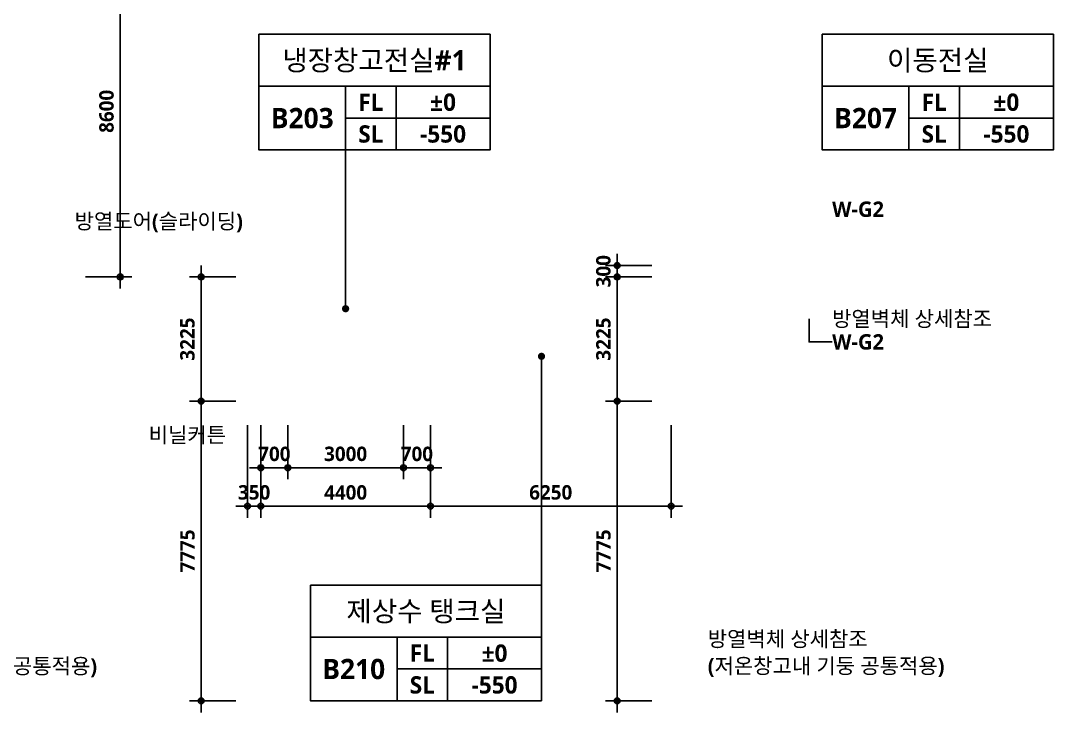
# Model space of a CAD drawing. Header units: millimetres. Extents: x -63924 to 190228206, y 0 to 456875599.
# Drawn here: x 45633 to 72444, y 49550 to 67503 of the extents above; entities that cross this region are included whole.
import ezdxf
from ezdxf.enums import TextEntityAlignment as Align

# ---------------------------------------------------------------- set-up
doc = ezdxf.new("R2010")
doc.units = ezdxf.units.MM
doc.header["$LTSCALE"] = 150
doc.header["$MEASUREMENT"] = 0
doc.header["$PDSIZE"] = -10
doc.layers.get('0').update_dxf_attribs({"linetype": 'CONTINUOUS'})
doc.layers.get('Defpoints').update_dxf_attribs({"color": 153, "linetype": 'CONTINUOUS'})
for name, color, linetype in [('A-ANNO-DIM', 4, 'CONTINUOUS'), ('A-ANNO-GRA1', 7, 'CONTINUOUS'), ('A-ANNO-LEAD', 4, 'CONTINUOUS'), ('A-ANNO-TEXT1', 7, 'CONTINUOUS'), ('A-ANNO-TEXT2', 3, 'CONTINUOUS')]:
    doc.layers.add(name, color=color, linetype=linetype)
doc.styles.add('2020음성 1차', font='')
doc.styles.add('SH_나눔', font='')
doc.styles.add('SH_대대리576', font='')
doc.styles.get('2020음성 1차').set_extended_font_data('NanumGothic', bold=True)
doc.styles.get('SH_나눔').set_extended_font_data('NanumGothic', bold=True)
doc.styles.get('SH_대대리576').set_extended_font_data('NanumGothic', bold=True)
doc.dimstyles.new('SHP300내부', dxfattribs={"dimscale": 150, "dimtxt": 2.5, "dimasz": 1, "dimexe": 2, "dimexo": 2, "dimgap": 1, "dimtad": 1, "dimdec": 0, "dimzin": 0, "dimdsep": 46, "dimtxsty": 'SH_대대리576', "dimblk": 'DIMDOT', "dimcen": 0.09, "dimclrd": 256, "dimclre": 256, "dimclrt": 3, "dimadec": 0, "dimazin": 1, "dimtfac": 1, "dimtdec": 0, "dimtix": 1, "dimtmove": 2, "dimatfit": 0, "dimldrblk": 'DIMDOT', "dimfxl": 1, "dimtolj": 1, "dimtzin": 0, "dimlwd": -1, "dimlwe": -1, "dimarcsym": 0})

# ---------------------------------------------------------------- blocks, each defined once
blk = doc.blocks.new('DIMDOT')
at = {"color": 0}
blk.add_line((-2, 0), (2, 0), dxfattribs=at)
for radius in [0.5, 0.25]:
    blk.add_circle((0, 0), radius, dxfattribs=at)
blk = doc.blocks.new('*D149')
at = {"layer": 'A-ANNO-DIM', "transparency": 16777216}
for p, q in [((47320, 69450), (48520, 69450)), ((48220, 61000), (48220, 69300)), ((47320, 60850), (48520, 60850))]:
    blk.add_line(p, q, dxfattribs=at)
at = {"layer": 'Defpoints', "color": 0, "transparency": 16777216}
for p in [(47020, 69450), (48220, 69450), (47020, 60850)]:
    blk.add_point(p, dxfattribs=at)
at = {"layer": 'A-ANNO-DIM', "linetype": 'ByBlock', "transparency": 16777216, "xscale": 150, "yscale": 150, "zscale": 150}
for p, rotation in [((48220, 69450), 90), ((48220, 60850), 270)]:
    blk.add_blockref('DIMDOT', p, dxfattribs=dict(at, rotation=rotation))
at = {"layer": 'A-ANNO-DIM', "color": 3, "transparency": 16777216, "insert": (47863, 65150), "char_height": 375, "attachment_point": 5, "rotation": 90, "style": 'SH_대대리576'}
blk.add_mtext('\\A1;8600', dxfattribs=at)
blk = doc.blocks.new('*D478')
at = {"layer": 'A-ANNO-DIM', "transparency": 16777216}
for p, q in [((62020, 60850), (60820, 60850)), ((61120, 57775), (61120, 60700)), ((62020, 57625), (60820, 57625))]:
    blk.add_line(p, q, dxfattribs=at)
at = {"layer": 'Defpoints', "color": 0, "transparency": 16777216}
for p in [(61120, 60850), (62320, 60850), (62320, 57625)]:
    blk.add_point(p, dxfattribs=at)
at = {"layer": 'A-ANNO-DIM', "linetype": 'ByBlock', "transparency": 16777216, "xscale": 150, "yscale": 150, "zscale": 150}
for p, rotation in [((61120, 60850), 90), ((61120, 57625), 270)]:
    blk.add_blockref('DIMDOT', p, dxfattribs=dict(at, rotation=rotation))
at = {"layer": 'A-ANNO-DIM', "color": 3, "transparency": 16777216, "insert": (60763, 59238), "char_height": 375, "attachment_point": 5, "rotation": 90, "style": '2020음성 1차'}
blk.add_mtext('\\A1;3225', dxfattribs=at)
blk = doc.blocks.new('*D479')
at = {"layer": 'A-ANNO-DIM', "transparency": 16777216}
for p, q in [((62020, 57625), (60820, 57625)), ((61120, 57475), (61120, 50000)), ((62020, 49850), (60820, 49850))]:
    blk.add_line(p, q, dxfattribs=at)
at = {"layer": 'Defpoints', "color": 0, "transparency": 16777216}
for p in [(62320, 57625), (61120, 49850), (62320, 49850)]:
    blk.add_point(p, dxfattribs=at)
at = {"layer": 'A-ANNO-DIM', "linetype": 'ByBlock', "transparency": 16777216, "xscale": 150, "yscale": 150, "zscale": 150}
for p, rotation in [((61120, 57625), 90), ((61120, 49850), 270)]:
    blk.add_blockref('DIMDOT', p, dxfattribs=dict(at, rotation=rotation))
at = {"layer": 'A-ANNO-DIM', "color": 3, "transparency": 16777216, "insert": (60765, 53738), "char_height": 375, "attachment_point": 5, "rotation": 90, "style": '2020음성 1차'}
blk.add_mtext('\\A1;7775', dxfattribs=at)
blk = doc.blocks.new('G$C9D92D8A7')
at = {"layer": 'A-ANNO-GRA1'}
for p, q in [((0, 11), (40, 11)), ((15, 11), (15, 0)), ((23.75, 11), (23.75, 0)), ((15, 5.5), (40, 5.5))]:
    blk.add_line(p, q, dxfattribs=at)
blk.add_lwpolyline([(0, 20), (0, 0), (40, 0), (40, 20)], close=True, dxfattribs=at)
at = {"style": '2020음성 1차'}
for tag, height, p in [('실명', 3.5, (20, 15.5)), ('마감레벨', 3, (31.875, 8.25)), ('실번호', 3.5, (7.5, 5.5)), ('구조레벨', 3, (31.875, 2.75))]:
    blk.add_attdef(tag, text='', height=height, dxfattribs=at).set_placement(p, align=Align.MIDDLE_CENTER)
at = {"layer": 'A-ANNO-TEXT1', "style": 'SH_나눔'}
for s, p in [('FL', (19.375, 8.25)), ('SL', (19.375, 2.75))]:
    blk.add_text(s, height=3, dxfattribs=at).set_placement(p, align=Align.MIDDLE)
blk = doc.blocks.new('*D1806')
at = {"layer": 'A-ANNO-DIM', "transparency": 16777216}
for p, q in [((61120, 61300), (61120, 61450)), ((62020, 61150), (60820, 61150)), ((61120, 60850), (61120, 61150)), ((62020, 60850), (60820, 60850)), ((61120, 60700), (61120, 60550))]:
    blk.add_line(p, q, dxfattribs=at)
at = {"layer": 'Defpoints', "color": 0, "transparency": 16777216}
for p in [(61120, 61150), (62320, 61150), (62320, 60850)]:
    blk.add_point(p, dxfattribs=at)
at = {"layer": 'A-ANNO-DIM', "linetype": 'ByBlock', "transparency": 16777216, "xscale": 150, "yscale": 150, "zscale": 150}
for p, rotation in [((61120, 61150), 270), ((61120, 60850), 90)]:
    blk.add_blockref('DIMDOT', p, dxfattribs=dict(at, rotation=rotation))
at = {"layer": 'A-ANNO-DIM', "color": 3, "transparency": 16777216, "insert": (60763, 61000), "char_height": 375, "attachment_point": 5, "rotation": 90, "style": '2020음성 1차'}
blk.add_mtext('\\A1;300', dxfattribs=at)
blk = doc.blocks.new('*D1808')
at = {"layer": 'A-ANNO-DIM', "transparency": 16777216}
for p, q in [((51870, 57000), (51870, 54600)), ((56270, 57000), (56270, 54600)), ((56120, 54900), (52020, 54900))]:
    blk.add_line(p, q, dxfattribs=at)
at = {"layer": 'Defpoints', "color": 0, "transparency": 16777216}
for p in [(51870, 57300), (56270, 57300), (51870, 54900)]:
    blk.add_point(p, dxfattribs=at)
at = {"layer": 'A-ANNO-DIM', "linetype": 'ByBlock', "transparency": 16777216, "xscale": 150, "yscale": 150, "zscale": 150, "rotation": 180}
blk.add_blockref('DIMDOT', (51870, 54900), dxfattribs=at)
at = {"layer": 'A-ANNO-DIM', "linetype": 'ByBlock', "transparency": 16777216, "xscale": 150, "yscale": 150, "zscale": 150}
blk.add_blockref('DIMDOT', (56270, 54900), dxfattribs=at)
at = {"layer": 'A-ANNO-DIM', "color": 3, "transparency": 16777216, "insert": (54070, 55256), "char_height": 375, "attachment_point": 5, "style": '2020음성 1차'}
blk.add_mtext('\\A1;4400', dxfattribs=at)
blk = doc.blocks.new('*D1809')
at = {"layer": 'A-ANNO-DIM', "transparency": 16777216}
for p, q in [((51870, 57000), (51870, 55600)), ((52570, 57000), (52570, 55600)), ((51720, 55900), (51570, 55900)), ((52570, 55900), (51870, 55900)), ((52720, 55900), (52870, 55900))]:
    blk.add_line(p, q, dxfattribs=at)
at = {"layer": 'Defpoints', "color": 0, "transparency": 16777216}
for p in [(51870, 57300), (52570, 57300), (51870, 55900)]:
    blk.add_point(p, dxfattribs=at)
at = {"layer": 'A-ANNO-DIM', "linetype": 'ByBlock', "transparency": 16777216, "xscale": 150, "yscale": 150, "zscale": 150}
blk.add_blockref('DIMDOT', (51870, 55900), dxfattribs=at)
at = {"layer": 'A-ANNO-DIM', "linetype": 'ByBlock', "transparency": 16777216, "xscale": 150, "yscale": 150, "zscale": 150, "rotation": 180}
blk.add_blockref('DIMDOT', (52570, 55900), dxfattribs=at)
at = {"layer": 'A-ANNO-DIM', "color": 3, "transparency": 16777216, "insert": (52220, 56256), "char_height": 375, "attachment_point": 5, "style": '2020음성 1차'}
blk.add_mtext('\\A1;700', dxfattribs=at)
blk = doc.blocks.new('*D1810')
at = {"layer": 'A-ANNO-DIM', "transparency": 16777216}
for p, q in [((52570, 57000), (52570, 55600)), ((55570, 57000), (55570, 55600)), ((52720, 55900), (55420, 55900))]:
    blk.add_line(p, q, dxfattribs=at)
at = {"layer": 'Defpoints', "color": 0, "transparency": 16777216}
for p in [(52570, 57300), (55570, 57300), (55570, 55900)]:
    blk.add_point(p, dxfattribs=at)
at = {"layer": 'A-ANNO-DIM', "linetype": 'ByBlock', "transparency": 16777216, "xscale": 150, "yscale": 150, "zscale": 150, "rotation": 180}
blk.add_blockref('DIMDOT', (52570, 55900), dxfattribs=at)
at = {"layer": 'A-ANNO-DIM', "linetype": 'ByBlock', "transparency": 16777216, "xscale": 150, "yscale": 150, "zscale": 150}
blk.add_blockref('DIMDOT', (55570, 55900), dxfattribs=at)
at = {"layer": 'A-ANNO-DIM', "color": 3, "transparency": 16777216, "insert": (54070, 56257), "char_height": 375, "attachment_point": 5, "style": '2020음성 1차'}
blk.add_mtext('\\A1;3000', dxfattribs=at)
blk = doc.blocks.new('*D1811')
at = {"layer": 'A-ANNO-DIM', "transparency": 16777216}
for p, q in [((55570, 57000), (55570, 55600)), ((56270, 57000), (56270, 55600)), ((55420, 55900), (55270, 55900)), ((56270, 55900), (55570, 55900)), ((56420, 55900), (56570, 55900))]:
    blk.add_line(p, q, dxfattribs=at)
at = {"layer": 'Defpoints', "color": 0, "transparency": 16777216}
for p in [(55570, 57300), (56270, 57300), (55570, 55900)]:
    blk.add_point(p, dxfattribs=at)
at = {"layer": 'A-ANNO-DIM', "linetype": 'ByBlock', "transparency": 16777216, "xscale": 150, "yscale": 150, "zscale": 150}
blk.add_blockref('DIMDOT', (55570, 55900), dxfattribs=at)
at = {"layer": 'A-ANNO-DIM', "linetype": 'ByBlock', "transparency": 16777216, "xscale": 150, "yscale": 150, "zscale": 150, "rotation": 180}
blk.add_blockref('DIMDOT', (56270, 55900), dxfattribs=at)
at = {"layer": 'A-ANNO-DIM', "color": 3, "transparency": 16777216, "insert": (55920, 56256), "char_height": 375, "attachment_point": 5, "style": '2020음성 1차'}
blk.add_mtext('\\A1;700', dxfattribs=at)
blk = doc.blocks.new('*D1812')
at = {"layer": 'A-ANNO-DIM', "transparency": 16777216}
for p, q in [((51520, 57000), (51520, 54600)), ((51870, 57000), (51870, 54600)), ((51370, 54900), (51220, 54900)), ((51520, 54900), (51870, 54900)), ((52020, 54900), (52170, 54900))]:
    blk.add_line(p, q, dxfattribs=at)
at = {"layer": 'Defpoints', "color": 0, "transparency": 16777216}
for p in [(51520, 57300), (51870, 57300), (51870, 54900)]:
    blk.add_point(p, dxfattribs=at)
at = {"layer": 'A-ANNO-DIM', "linetype": 'ByBlock', "transparency": 16777216, "xscale": 150, "yscale": 150, "zscale": 150}
blk.add_blockref('DIMDOT', (51520, 54900), dxfattribs=at)
at = {"layer": 'A-ANNO-DIM', "linetype": 'ByBlock', "transparency": 16777216, "xscale": 150, "yscale": 150, "zscale": 150, "rotation": 180}
blk.add_blockref('DIMDOT', (51870, 54900), dxfattribs=at)
at = {"layer": 'A-ANNO-DIM', "color": 3, "transparency": 16777216, "insert": (51695, 55257), "char_height": 375, "attachment_point": 5, "style": '2020음성 1차'}
blk.add_mtext('\\A1;350', dxfattribs=at)
blk = doc.blocks.new('*D1813')
at = {"layer": 'A-ANNO-DIM', "transparency": 16777216}
for p, q in [((56270, 57000), (56270, 54600)), ((62520, 57000), (62520, 54600)), ((56420, 54900), (62370, 54900))]:
    blk.add_line(p, q, dxfattribs=at)
at = {"layer": 'Defpoints', "color": 0, "transparency": 16777216}
for p in [(56270, 57300), (62520, 57300), (62520, 54900)]:
    blk.add_point(p, dxfattribs=at)
at = {"layer": 'A-ANNO-DIM', "linetype": 'ByBlock', "transparency": 16777216, "xscale": 150, "yscale": 150, "zscale": 150, "rotation": 180}
blk.add_blockref('DIMDOT', (56270, 54900), dxfattribs=at)
at = {"layer": 'A-ANNO-DIM', "linetype": 'ByBlock', "transparency": 16777216, "xscale": 150, "yscale": 150, "zscale": 150}
blk.add_blockref('DIMDOT', (62520, 54900), dxfattribs=at)
at = {"layer": 'A-ANNO-DIM', "color": 3, "transparency": 16777216, "insert": (59395, 55257), "char_height": 375, "attachment_point": 5, "style": '2020음성 1차'}
blk.add_mtext('\\A1;6250', dxfattribs=at)
blk = doc.blocks.new('*D1814')
at = {"layer": 'A-ANNO-DIM', "transparency": 16777216}
for p, q in [((51220, 60850), (50020, 60850)), ((50320, 57775), (50320, 60700)), ((51220, 57625), (50020, 57625))]:
    blk.add_line(p, q, dxfattribs=at)
at = {"layer": 'Defpoints', "color": 0, "transparency": 16777216}
for p in [(50320, 60850), (51520, 60850), (51520, 57625)]:
    blk.add_point(p, dxfattribs=at)
at = {"layer": 'A-ANNO-DIM', "linetype": 'ByBlock', "transparency": 16777216, "xscale": 150, "yscale": 150, "zscale": 150}
for p, rotation in [((50320, 60850), 90), ((50320, 57625), 270)]:
    blk.add_blockref('DIMDOT', p, dxfattribs=dict(at, rotation=rotation))
at = {"layer": 'A-ANNO-DIM', "color": 3, "transparency": 16777216, "insert": (49963, 59237), "char_height": 375, "attachment_point": 5, "rotation": 90, "style": '2020음성 1차'}
blk.add_mtext('\\A1;3225', dxfattribs=at)
blk = doc.blocks.new('*D1815')
at = {"layer": 'A-ANNO-DIM', "transparency": 16777216}
for p, q in [((51220, 57625), (50020, 57625)), ((50320, 57475), (50320, 50000)), ((51220, 49850), (50020, 49850))]:
    blk.add_line(p, q, dxfattribs=at)
at = {"layer": 'Defpoints', "color": 0, "transparency": 16777216}
for p in [(51520, 57625), (50320, 49850), (51520, 49850)]:
    blk.add_point(p, dxfattribs=at)
at = {"layer": 'A-ANNO-DIM', "linetype": 'ByBlock', "transparency": 16777216, "xscale": 150, "yscale": 150, "zscale": 150}
for p, rotation in [((50320, 57625), 90), ((50320, 49850), 270)]:
    blk.add_blockref('DIMDOT', p, dxfattribs=dict(at, rotation=rotation))
at = {"layer": 'A-ANNO-DIM', "color": 3, "transparency": 16777216, "insert": (49965, 53737), "char_height": 375, "attachment_point": 5, "rotation": 90, "style": '2020음성 1차'}
blk.add_mtext('\\A1;7775', dxfattribs=at)

msp = doc.modelspace()

# ---------------------------------------------------------------- linework, layer by layer
for points in [[(54068.8, 60027.2), (54068.8, 64150)], [(59155, 58790.4), (59155, 52850)]]:
    msp.add_lwpolyline(points)
at = {"const_width": 93.8}
for points in [[(54068.8, 59980.4, 1), (54068.8, 60074.1, 1)], [(59155, 58837.3, 1), (59155, 58743.6, 1)]]:
    msp.add_lwpolyline(points, format="xyb", close=True, dxfattribs=at)
at = {"layer": 'A-ANNO-LEAD'}
for points in [[(66100, 61400, 0, 83.3, 0), (66100, 61650, 0, 0, 0), (66100, 62609.2, 0, 0, 0), (66700, 62609.2, 0, 0, 0)], [(53391.5, 61424.8, 0, 83.3, 0), (53266.5, 61641.3, 0, 0, 0), (52887.5, 62297.8, 0, 0, 0), (51402.7, 62297.8, 0, 0, 0)], [(66100, 60975, 0, 83.3, 0), (66100, 60725, 0, 0, 0), (66100, 59765.8, 0, 0, 0), (66700, 59765.8, 0, 0, 0)], [(53125, 57625, 0, 83.3, 0), (53000, 57408.5, 0, 0, 0), (52621, 56752, 0, 0, 0), (51136.2, 56752, 0, 0, 0)], [(62470, 50364.9, 0, 83.3, 0), (62595, 50581.4, 0, 0, 0), (63100.3, 51456.7, 0, 0, 0), (63471.5, 51456.7, 0, 0, 0)]]:
    msp.add_lwpolyline(points, format="xyseb", dxfattribs=at)
msp.add_lwpolyline([(66100, 59765.8), (66100, 59165.8), (66700, 59165.8)], dxfattribs=at)

# ---------------------------------------------------------------- block references
at = {"layer": 'A-ANNO-TEXT1'}
ref = msp.add_blockref('G$C9D92D8A7', (51818.8, 64150), dxfattribs=dict(at, xscale=150, yscale=150, zscale=150))
ref.add_attrib('실명', '냉장창고전실#1', dxfattribs={"layer": 'A-ANNO-TEXT2', "height": 525, "style": '2020음성 1차'}).set_placement((54818.8, 66475, 309000), align=Align.MIDDLE_CENTER)
ref.add_attrib('실번호', 'B203', dxfattribs={"layer": 'A-ANNO-TEXT2', "height": 525, "style": '2020음성 1차'}).set_placement((52943.8, 64975, 309000), align=Align.MIDDLE_CENTER)
ref.add_attrib('마감레벨', '%%p0', dxfattribs={"height": 450, "style": '2020음성 1차'}).set_placement((56600.1, 65387.5, 309000), align=Align.MIDDLE_CENTER)
ref.add_attrib('구조레벨', '-550', dxfattribs={"height": 450, "style": '2020음성 1차'}).set_placement((56600.1, 64562.5, 309000), align=Align.MIDDLE_CENTER)
ref = msp.add_blockref('G$C9D92D8A7', (66443.8, 64150), dxfattribs=dict(at, xscale=150, yscale=150, zscale=150))
ref.add_attrib('실명', '이동전실', dxfattribs={"layer": 'A-ANNO-TEXT2', "height": 525, "style": '2020음성 1차'}).set_placement((69443.8, 66475, 309000), align=Align.MIDDLE_CENTER)
ref.add_attrib('실번호', 'B207', dxfattribs={"layer": 'A-ANNO-TEXT2', "height": 525, "style": '2020음성 1차'}).set_placement((67568.8, 64975, 309000), align=Align.MIDDLE_CENTER)
ref.add_attrib('마감레벨', '%%p0', dxfattribs={"height": 450, "style": '2020음성 1차'}).set_placement((71225.1, 65387.5, 309000), align=Align.MIDDLE_CENTER)
ref.add_attrib('구조레벨', '-550', dxfattribs={"height": 450, "style": '2020음성 1차'}).set_placement((71225.1, 64562.5, 309000), align=Align.MIDDLE_CENTER)
ref = msp.add_blockref('G$C9D92D8A7', (53155, 49850), dxfattribs=dict(at, xscale=150, yscale=150, zscale=150))
ref.add_attrib('실명', '제상수 탱크실', dxfattribs={"layer": 'A-ANNO-TEXT2', "height": 525, "style": '2020음성 1차'}).set_placement((56155, 52175, 103000), align=Align.MIDDLE_CENTER)
ref.add_attrib('실번호', 'B210', dxfattribs={"layer": 'A-ANNO-TEXT2', "height": 525, "style": '2020음성 1차'}).set_placement((54280, 50675, 103000), align=Align.MIDDLE_CENTER)
ref.add_attrib('마감레벨', '%%p0', dxfattribs={"height": 450, "style": '2020음성 1차'}).set_placement((57936.2, 51087.5, 103000), align=Align.MIDDLE_CENTER)
ref.add_attrib('구조레벨', '-550', dxfattribs={"height": 450, "style": '2020음성 1차'}).set_placement((57936.2, 50262.5, 103000), align=Align.MIDDLE_CENTER)

# ---------------------------------------------------------------- texts
at = {"layer": 'A-ANNO-TEXT1', "style": '2020음성 1차'}
for s, p in [('W-G2', (66700, 62609.2)), ('방열벽체 상세참조', (66700, 59765.8)), ('W-G2', (66700, 59165.8)), ('비닐커튼', (48956.7, 56752)), ('방열벽체 상세참조', (63471.5, 51456.7)), ('(저온창고내 기둥 공통적용)', (41471.5, 50751.1)), ('(저온창고내 기둥 공통적용)', (63471.5, 50756.7))]:
    msp.add_text(s, height=400, dxfattribs=at).set_placement(p, align=Align.MIDDLE_LEFT)
msp.add_text('방열도어(슬라이딩)', height=400, dxfattribs=at).set_placement((51402.7, 62297.8), align=Align.MIDDLE_RIGHT)

# ---------------------------------------------------------------- dimensions: what is measured, and where the dimension line sits
at = {"layer": 'A-ANNO-DIM'}
dim = msp.add_linear_dim(base=(48220, 69450), p1=(47020, 60850), p2=(47020, 69450), angle=270, dimstyle='SHP300내부', dxfattribs=at)
dim.commit()
dim.dimension.update_dxf_attribs({"geometry": '*D149', "text_midpoint": (47863.1, 65150)})
for base, p1, p2, angle, picture, middle in [((61120, 61150), (62320, 60850), (62320, 61150), 90, '*D1806', (60763.1, 61000)), ((50320, 60850), (51520, 57625), (51520, 60850), 90, '*D1814', (49963.1, 59237.5)), ((61120, 60850), (62320, 57625), (62320, 60850), 90, '*D478', (60763.1, 59237.5)), ((50320, 49850), (51520, 57625), (51520, 49850), 270, '*D1815', (49965.5, 53737.5)), ((61120, 49850), (62320, 57625), (62320, 49850), 270, '*D479', (60765.5, 53737.5)), ((51870, 54900), (51520, 57300), (51870, 57300), 0, '*D1812', (51695, 55256.9)), ((51870, 54900), (56270, 57300), (51870, 57300), 180, '*D1808', (54070, 55255.6)), ((55570, 55900), (52570, 57300), (55570, 57300), 180, '*D1810', (54070, 56256.9)), ((62520, 54900), (56270, 57300), (62520, 57300), 0, '*D1813', (59395, 55256.9))]:
    dim = msp.add_linear_dim(base=base, p1=p1, p2=p2, angle=angle, dimstyle='SHP300내부', override={"dimtxsty": '2020음성 1차', "dimldrblk": 'DIMDOT'}, dxfattribs=at)
    dim.commit()
    dim.dimension.update_dxf_attribs({"geometry": picture, "text_midpoint": middle})
for base, p1, p2, picture, middle in [((51870, 55900), (52570, 57300), (51870, 57300), '*D1809', (52220, 56255.6)), ((55570, 55900), (56270, 57300), (55570, 57300), '*D1811', (55920, 56255.6))]:
    dim = msp.add_linear_dim(base=base, p1=p1, p2=p2, dimstyle='SHP300내부', override={"dimtxsty": '2020음성 1차', "dimldrblk": 'DIMDOT'}, dxfattribs=at)
    dim.commit()
    dim.dimension.update_dxf_attribs({"geometry": picture, "text_midpoint": middle})

doc.saveas('drawing.dxf')
